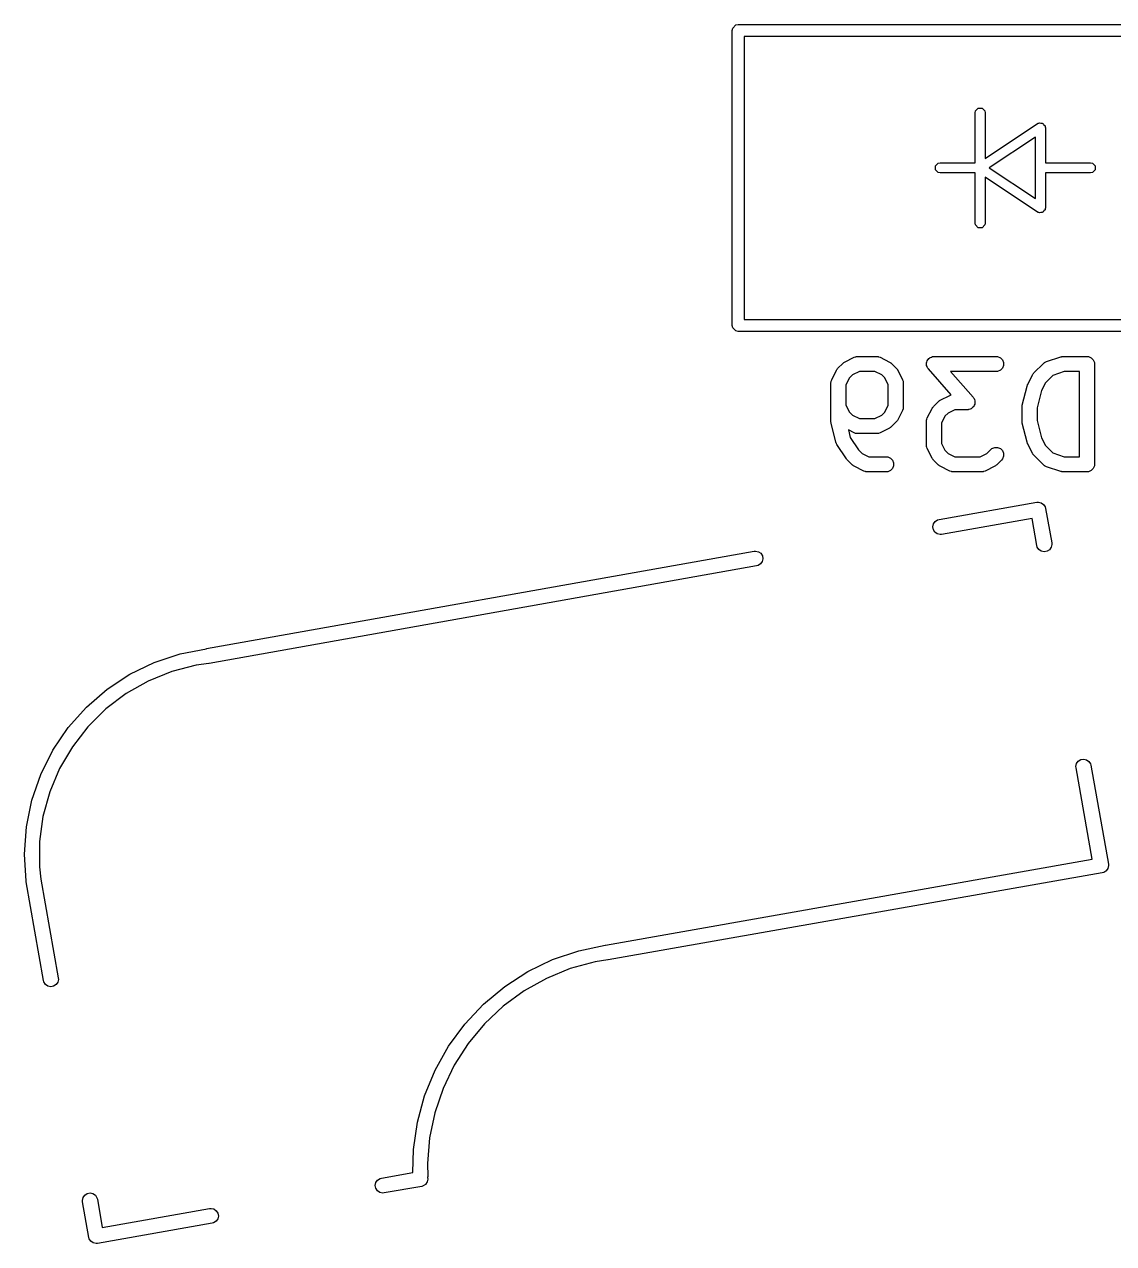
# Model space of a CAD drawing. Extents: x 2.6 to 14.1, y -9.2 to -3.9.
# Drawn here: x 10.2898 to 10.7171, y -6.1964 to -5.7179 of the extents above; entities that cross this region are included whole.
import ezdxf

# ---------------------------------------------------------------- set-up
doc = ezdxf.new("R2010")
doc.units = 0
doc.header["$MEASUREMENT"] = 0
doc.layers.add('BLACK', color=7, linetype='CONTINUOUS')

msp = doc.modelspace()

# ---------------------------------------------------------------- linework, layer by layer
at = {"layer": 'BLACK', "linetype": 'CONTINUOUS'}
for p, q in [((10.56748, -5.72031), (10.56766, -5.7194)), ((10.56748, -5.83606), (10.56748, -5.72031)), ((10.56766, -5.7194), (10.56894, -5.71812)), ((10.56894, -5.71812), (10.56985, -5.71794)), ((10.56985, -5.71794), (10.78402, -5.71794)), ((10.78402, -5.72267), (10.57221, -5.72267)), ((10.57221, -5.72267), (10.57221, -5.83369)), ((10.66276, -5.75259), (10.66291, -5.75184)), ((10.66276, -5.77228), (10.66276, -5.75259)), ((10.66291, -5.75184), (10.66398, -5.75077)), ((10.66398, -5.75077), (10.66548, -5.75077)), ((10.66548, -5.75077), (10.66655, -5.75184)), ((10.66655, -5.75184), (10.6667, -5.75259)), ((10.6667, -5.75259), (10.6667, -5.77057)), ((10.6667, -5.77057), (10.68726, -5.75686)), ((10.68726, -5.75686), (10.68753, -5.75675)), ((10.68753, -5.75675), (10.6876, -5.75668)), ((10.6876, -5.75668), (10.6877, -5.75668)), ((10.6877, -5.75668), (10.68797, -5.75657)), ((10.68797, -5.75657), (10.68853, -5.75668)), ((10.68853, -5.75668), (10.6891, -5.75668)), ((10.6891, -5.75668), (10.68925, -5.75682)), ((10.68925, -5.75682), (10.68945, -5.75686)), ((10.68945, -5.75686), (10.68976, -5.75734)), ((10.68976, -5.75734), (10.69017, -5.75774)), ((10.69017, -5.75774), (10.69023, -5.75803)), ((10.69023, -5.75803), (10.69028, -5.75811)), ((10.69028, -5.75811), (10.69026, -5.75821)), ((10.69026, -5.75821), (10.69032, -5.7585)), ((10.69032, -5.7585), (10.69032, -5.77228)), ((10.68638, -5.76217), (10.66828, -5.77424)), ((10.68638, -5.78631), (10.68638, -5.76217)), ((10.64716, -5.77349), (10.64823, -5.77243)), ((10.64716, -5.775), (10.64716, -5.77349)), ((10.64823, -5.77243), (10.64898, -5.77228)), ((10.64898, -5.77228), (10.66276, -5.77228)), ((10.66828, -5.77424), (10.68638, -5.78631)), ((10.69032, -5.77228), (10.70804, -5.77228)), ((10.70804, -5.77228), (10.70879, -5.77243)), ((10.70879, -5.77243), (10.70985, -5.77349)), ((10.70985, -5.77349), (10.70985, -5.775)), ((10.64823, -5.77606), (10.64716, -5.775)), ((10.64898, -5.77621), (10.64823, -5.77606)), ((10.66276, -5.77621), (10.64898, -5.77621)), ((10.66276, -5.7959), (10.66276, -5.77621)), ((10.68726, -5.79163), (10.6667, -5.77792)), ((10.6667, -5.77792), (10.6667, -5.7959)), ((10.70804, -5.77621), (10.69032, -5.77621)), ((10.69032, -5.77621), (10.69032, -5.78999)), ((10.70879, -5.77606), (10.70804, -5.77621)), ((10.70985, -5.775), (10.70879, -5.77606)), ((10.68753, -5.79174), (10.68726, -5.79163)), ((10.6876, -5.79181), (10.68753, -5.79174)), ((10.6877, -5.79181), (10.6876, -5.79181)), ((10.68797, -5.79192), (10.6877, -5.79181)), ((10.68853, -5.79181), (10.68797, -5.79192)), ((10.6891, -5.79181), (10.68853, -5.79181)), ((10.68925, -5.79167), (10.6891, -5.79181)), ((10.68945, -5.79163), (10.68925, -5.79167)), ((10.68976, -5.79115), (10.68945, -5.79163)), ((10.69017, -5.79075), (10.68976, -5.79115)), ((10.69023, -5.79046), (10.69017, -5.79075)), ((10.69028, -5.79037), (10.69023, -5.79046)), ((10.69032, -5.78999), (10.69026, -5.79028)), ((10.69026, -5.79028), (10.69028, -5.79037)), ((10.66291, -5.79665), (10.66276, -5.7959)), ((10.66398, -5.79772), (10.66291, -5.79665)), ((10.66548, -5.79772), (10.66398, -5.79772)), ((10.66655, -5.79665), (10.66548, -5.79772)), ((10.6667, -5.7959), (10.66655, -5.79665)), ((10.56766, -5.83696), (10.56748, -5.83606)), ((10.57221, -5.83369), (10.78402, -5.83369)), ((10.56894, -5.83824), (10.56766, -5.83696)), ((10.56985, -5.83842), (10.56894, -5.83824)), ((10.78402, -5.83842), (10.56985, -5.83842)), ((10.60893, -5.85287), (10.6108, -5.85099)), ((10.6108, -5.85099), (10.61103, -5.85081)), ((10.61103, -5.85081), (10.61108, -5.85075)), ((10.61108, -5.85075), (10.61117, -5.85069)), ((10.61117, -5.85069), (10.61125, -5.85063)), ((10.61125, -5.85063), (10.61132, -5.8506)), ((10.61132, -5.8506), (10.61157, -5.85044)), ((10.61157, -5.85044), (10.61532, -5.84856)), ((10.61532, -5.84856), (10.61586, -5.84836)), ((10.61586, -5.84836), (10.61597, -5.84835)), ((10.61597, -5.84835), (10.61606, -5.84831)), ((10.61606, -5.84831), (10.61664, -5.84825)), ((10.61664, -5.84825), (10.62414, -5.84825)), ((10.62414, -5.84825), (10.62472, -5.84831)), ((10.62472, -5.84831), (10.62481, -5.84835)), ((10.62481, -5.84835), (10.62492, -5.84836)), ((10.62492, -5.84836), (10.62546, -5.84856)), ((10.62546, -5.84856), (10.62921, -5.85044)), ((10.62921, -5.85044), (10.62946, -5.8506)), ((10.62946, -5.8506), (10.62953, -5.85063)), ((10.62953, -5.85063), (10.62961, -5.85069)), ((10.62961, -5.85069), (10.6297, -5.85075)), ((10.6297, -5.85075), (10.62975, -5.85081)), ((10.62975, -5.85081), (10.62998, -5.85099)), ((10.62998, -5.85099), (10.63185, -5.85287)), ((10.64374, -5.85063), (10.64378, -5.85054)), ((10.64374, -5.85111), (10.64374, -5.85063)), ((10.64378, -5.85054), (10.64379, -5.85044)), ((10.64379, -5.85044), (10.644, -5.85001)), ((10.644, -5.85001), (10.64418, -5.84957)), ((10.64418, -5.84957), (10.64425, -5.84949)), ((10.64425, -5.84949), (10.6443, -5.84941)), ((10.6443, -5.84941), (10.64466, -5.84909)), ((10.64466, -5.84909), (10.645, -5.84875)), ((10.645, -5.84875), (10.64509, -5.84871)), ((10.64509, -5.84871), (10.64516, -5.84865)), ((10.64516, -5.84865), (10.64562, -5.84849)), ((10.64562, -5.84849), (10.64606, -5.84831)), ((10.64606, -5.84831), (10.6462, -5.8483)), ((10.6462, -5.8483), (10.64625, -5.84828)), ((10.64625, -5.84828), (10.64633, -5.84828)), ((10.64633, -5.84828), (10.64664, -5.84825)), ((10.64664, -5.84825), (10.67101, -5.84825)), ((10.67101, -5.84825), (10.67158, -5.84831)), ((10.67158, -5.84831), (10.67265, -5.84875)), ((10.67265, -5.84875), (10.67346, -5.84957)), ((10.67346, -5.84957), (10.6739, -5.85063)), ((10.6739, -5.85063), (10.6739, -5.85178)), ((10.68579, -5.85474), (10.68954, -5.85099)), ((10.68954, -5.85099), (10.68999, -5.85063)), ((10.68999, -5.85063), (10.69009, -5.85058)), ((10.69009, -5.85058), (10.69017, -5.85051)), ((10.69017, -5.85051), (10.6907, -5.85028)), ((10.6907, -5.85028), (10.69632, -5.8484)), ((10.69632, -5.8484), (10.69661, -5.84834)), ((10.69661, -5.84834), (10.69668, -5.84831)), ((10.69668, -5.84831), (10.69678, -5.8483)), ((10.69678, -5.8483), (10.69689, -5.84828)), ((10.69689, -5.84828), (10.69696, -5.84828)), ((10.69696, -5.84828), (10.69726, -5.84825)), ((10.69726, -5.84825), (10.70663, -5.84825)), ((10.70663, -5.84825), (10.70721, -5.84831)), ((10.70721, -5.84831), (10.70827, -5.84875)), ((10.70827, -5.84875), (10.70908, -5.84957)), ((10.70908, -5.84957), (10.70953, -5.85063)), ((10.70953, -5.85063), (10.70958, -5.85121)), ((10.6065, -5.85738), (10.60838, -5.85363)), ((10.60838, -5.85363), (10.60853, -5.85339)), ((10.60853, -5.85339), (10.60856, -5.85331)), ((10.60856, -5.85331), (10.60863, -5.85323)), ((10.60863, -5.85323), (10.60868, -5.85314)), ((10.60868, -5.85314), (10.60874, -5.85309)), ((10.60874, -5.85309), (10.60893, -5.85287)), ((10.61464, -5.85551), (10.61344, -5.8567)), ((10.61734, -5.85416), (10.61464, -5.85551)), ((10.62344, -5.85416), (10.61734, -5.85416)), ((10.62614, -5.85551), (10.62344, -5.85416)), ((10.62734, -5.8567), (10.62614, -5.85551)), ((10.63185, -5.85287), (10.63204, -5.85309)), ((10.63204, -5.85309), (10.6321, -5.85314)), ((10.6321, -5.85314), (10.63215, -5.85323)), ((10.63215, -5.85323), (10.63222, -5.85331)), ((10.63222, -5.85331), (10.63225, -5.85339)), ((10.63225, -5.85339), (10.6324, -5.85363)), ((10.6324, -5.85363), (10.63428, -5.85738)), ((10.64371, -5.85159), (10.64374, -5.85111)), ((10.64374, -5.85168), (10.64371, -5.85159)), ((10.64374, -5.85178), (10.64374, -5.85168)), ((10.64392, -5.85222), (10.64374, -5.85178)), ((10.64408, -5.85268), (10.64392, -5.85222)), ((10.64416, -5.85279), (10.64408, -5.85268)), ((10.64418, -5.85285), (10.64416, -5.85279)), ((10.64424, -5.8529), (10.64418, -5.85285)), ((10.64441, -5.85315), (10.64424, -5.8529)), ((10.65335, -5.86336), (10.64441, -5.85315)), ((10.67101, -5.85416), (10.65314, -5.85416)), ((10.65314, -5.85416), (10.66198, -5.86426)), ((10.67158, -5.8541), (10.67101, -5.85416)), ((10.67265, -5.85366), (10.67158, -5.8541)), ((10.67346, -5.85285), (10.67265, -5.85366)), ((10.6739, -5.85178), (10.67346, -5.85285)), ((10.68337, -5.85926), (10.68524, -5.85551)), ((10.68524, -5.85551), (10.6854, -5.85526)), ((10.6854, -5.85526), (10.68543, -5.85519)), ((10.68543, -5.85519), (10.68549, -5.85511)), ((10.68549, -5.85511), (10.68555, -5.85502)), ((10.68555, -5.85502), (10.68561, -5.85497)), ((10.68561, -5.85497), (10.68579, -5.85474)), ((10.69323, -5.85566), (10.69031, -5.85858)), ((10.69773, -5.85416), (10.69323, -5.85566)), ((10.70368, -5.85416), (10.69773, -5.85416)), ((10.70368, -5.88762), (10.70368, -5.85416)), ((10.70958, -5.85121), (10.70958, -5.89058)), ((10.60619, -5.8587), (10.60625, -5.85813)), ((10.60619, -5.8737), (10.60619, -5.8587)), ((10.60625, -5.85813), (10.60629, -5.85803)), ((10.60629, -5.85792), (10.6065, -5.85738)), ((10.60629, -5.85803), (10.60629, -5.85792)), ((10.61344, -5.8567), (10.61209, -5.8594)), ((10.61209, -5.8594), (10.61209, -5.86738)), ((10.62869, -5.8594), (10.62734, -5.8567)), ((10.62869, -5.86738), (10.62869, -5.8594)), ((10.63428, -5.85738), (10.63449, -5.85792)), ((10.63449, -5.85792), (10.63449, -5.85803)), ((10.63449, -5.85803), (10.63453, -5.85813)), ((10.63453, -5.85813), (10.63459, -5.8587)), ((10.63459, -5.8587), (10.63459, -5.86808)), ((10.68127, -5.86736), (10.68314, -5.85986)), ((10.68314, -5.85986), (10.68316, -5.85982)), ((10.68316, -5.8598), (10.68325, -5.85956)), ((10.68316, -5.85982), (10.68316, -5.8598)), ((10.68325, -5.85956), (10.68334, -5.85932)), ((10.68334, -5.85932), (10.68335, -5.8593)), ((10.68335, -5.8593), (10.68337, -5.85926)), ((10.69031, -5.85858), (10.68879, -5.86161)), ((10.64882, -5.86559), (10.64907, -5.86544)), ((10.64907, -5.86544), (10.65282, -5.86356)), ((10.65282, -5.86356), (10.65335, -5.86336)), ((10.66198, -5.86426), (10.66216, -5.86451)), ((10.66216, -5.86451), (10.66222, -5.86456)), ((10.66222, -5.86456), (10.66224, -5.86462)), ((10.66224, -5.86462), (10.66232, -5.86473)), ((10.66232, -5.86473), (10.66247, -5.86518)), ((10.66247, -5.86518), (10.66266, -5.86563)), ((10.68879, -5.86161), (10.68708, -5.86844)), ((10.61209, -5.86738), (10.61344, -5.87008)), ((10.61344, -5.87008), (10.61464, -5.87128)), ((10.62614, -5.87128), (10.62734, -5.87008)), ((10.62734, -5.87008), (10.62869, -5.86738)), ((10.63428, -5.8694), (10.6324, -5.87315)), ((10.63449, -5.86886), (10.63428, -5.8694)), ((10.63453, -5.86865), (10.63449, -5.86875)), ((10.63449, -5.86875), (10.63449, -5.86886)), ((10.63459, -5.86808), (10.63453, -5.86865)), ((10.644, -5.87238), (10.64587, -5.86863)), ((10.64587, -5.86863), (10.64603, -5.86838)), ((10.64603, -5.86838), (10.64606, -5.86831)), ((10.64606, -5.86831), (10.64612, -5.86823)), ((10.64612, -5.86823), (10.64618, -5.86814)), ((10.64618, -5.86814), (10.64624, -5.86809)), ((10.64624, -5.86809), (10.64642, -5.86787)), ((10.64642, -5.86787), (10.6483, -5.86599)), ((10.6483, -5.86599), (10.64852, -5.8658)), ((10.64852, -5.8658), (10.64858, -5.86575)), ((10.64858, -5.86575), (10.64866, -5.86569)), ((10.64866, -5.86569), (10.64875, -5.86562)), ((10.64875, -5.86562), (10.64882, -5.86559)), ((10.65483, -5.86916), (10.65214, -5.87051)), ((10.65976, -5.86916), (10.65483, -5.86916)), ((10.66006, -5.86913), (10.65976, -5.86916)), ((10.66014, -5.86913), (10.66006, -5.86913)), ((10.6602, -5.86911), (10.66014, -5.86913)), ((10.66034, -5.8691), (10.6602, -5.86911)), ((10.66078, -5.86892), (10.66034, -5.8691)), ((10.66123, -5.86876), (10.66078, -5.86892)), ((10.66131, -5.8687), (10.66123, -5.86876)), ((10.6614, -5.86866), (10.66131, -5.8687)), ((10.66174, -5.86832), (10.6614, -5.86866)), ((10.6621, -5.868), (10.66174, -5.86832)), ((10.66214, -5.86791), (10.6621, -5.868)), ((10.66222, -5.86784), (10.66214, -5.86791)), ((10.6624, -5.8674), (10.66222, -5.86784)), ((10.66261, -5.86697), (10.6624, -5.8674)), ((10.66262, -5.86687), (10.66261, -5.86697)), ((10.66266, -5.86678), (10.66262, -5.86687)), ((10.66266, -5.86563), (10.66266, -5.86573)), ((10.66266, -5.86573), (10.66269, -5.86582)), ((10.66269, -5.86582), (10.66266, -5.8663)), ((10.66266, -5.8663), (10.66266, -5.86678)), ((10.68118, -5.86793), (10.68121, -5.86772)), ((10.68119, -5.86798), (10.68118, -5.86793)), ((10.68118, -5.86808), (10.68119, -5.86798)), ((10.68118, -5.8737), (10.68118, -5.86808)), ((10.68121, -5.86772), (10.68124, -5.8675)), ((10.68124, -5.8675), (10.68125, -5.86746)), ((10.68125, -5.86746), (10.68127, -5.86736)), ((10.68708, -5.86844), (10.68708, -5.87334)), ((10.6062, -5.8738), (10.60619, -5.8737)), ((10.60619, -5.87385), (10.6062, -5.8738)), ((10.60622, -5.87406), (10.60619, -5.87385)), ((10.60625, -5.87428), (10.60622, -5.87406)), ((10.60626, -5.87432), (10.60625, -5.87428)), ((10.60628, -5.87442), (10.60626, -5.87432)), ((10.60815, -5.88192), (10.60628, -5.87442)), ((10.61464, -5.87128), (10.61734, -5.87262)), ((10.61734, -5.87262), (10.62344, -5.87262)), ((10.62344, -5.87262), (10.62614, -5.87128)), ((10.63185, -5.87392), (10.62998, -5.87579)), ((10.63204, -5.87369), (10.63185, -5.87392)), ((10.6321, -5.87364), (10.63204, -5.87369)), ((10.63215, -5.87355), (10.6321, -5.87364)), ((10.63222, -5.87347), (10.63215, -5.87355)), ((10.63225, -5.8734), (10.63222, -5.87347)), ((10.6324, -5.87315), (10.63225, -5.8734)), ((10.64368, -5.8737), (10.64374, -5.87313)), ((10.64368, -5.88308), (10.64368, -5.8737)), ((10.64374, -5.87313), (10.64378, -5.87303)), ((10.64378, -5.87303), (10.64379, -5.87292)), ((10.64379, -5.87292), (10.644, -5.87238)), ((10.65094, -5.8717), (10.64959, -5.8744)), ((10.64959, -5.8744), (10.64959, -5.88238)), ((10.65214, -5.87051), (10.65094, -5.8717)), ((10.68119, -5.8738), (10.68118, -5.8737)), ((10.68118, -5.87385), (10.68119, -5.8738)), ((10.68121, -5.87406), (10.68118, -5.87385)), ((10.68124, -5.87428), (10.68121, -5.87406)), ((10.68125, -5.87432), (10.68124, -5.87428)), ((10.68127, -5.87442), (10.68125, -5.87432)), ((10.68314, -5.88192), (10.68127, -5.87442)), ((10.68708, -5.87334), (10.68879, -5.88017)), ((10.61532, -5.87822), (10.61303, -5.87707)), ((10.61303, -5.87707), (10.61376, -5.87999)), ((10.61586, -5.87843), (10.61532, -5.87822)), ((10.61597, -5.87843), (10.61586, -5.87843)), ((10.61606, -5.87847), (10.61597, -5.87843)), ((10.61664, -5.87853), (10.61606, -5.87847)), ((10.62414, -5.87853), (10.61664, -5.87853)), ((10.62472, -5.87847), (10.62414, -5.87853)), ((10.62481, -5.87843), (10.62472, -5.87847)), ((10.62492, -5.87843), (10.62481, -5.87843)), ((10.62546, -5.87822), (10.62492, -5.87843)), ((10.62921, -5.87634), (10.62546, -5.87822)), ((10.62946, -5.87619), (10.62921, -5.87634)), ((10.62953, -5.87616), (10.62946, -5.87619)), ((10.62961, -5.87609), (10.62953, -5.87616)), ((10.6297, -5.87604), (10.62961, -5.87609)), ((10.62975, -5.87598), (10.6297, -5.87604)), ((10.62998, -5.87579), (10.62975, -5.87598)), ((10.60827, -5.88226), (10.60815, -5.88192)), ((10.60829, -5.88233), (10.60827, -5.88226)), ((10.60832, -5.88239), (10.60829, -5.88233)), ((10.60835, -5.88246), (10.60832, -5.88239)), ((10.60839, -5.88252), (10.60835, -5.88246)), ((10.60856, -5.88284), (10.60839, -5.88252)), ((10.61231, -5.88846), (10.60856, -5.88284)), ((10.61376, -5.87999), (10.61706, -5.88494)), ((10.64374, -5.88365), (10.64368, -5.88308)), ((10.64378, -5.88375), (10.64374, -5.88365)), ((10.64379, -5.88386), (10.64378, -5.88375)), ((10.644, -5.8844), (10.64379, -5.88386)), ((10.64587, -5.88815), (10.644, -5.8844)), ((10.64959, -5.88238), (10.65094, -5.88508)), ((10.66892, -5.88474), (10.66937, -5.88437)), ((10.66937, -5.88437), (10.67043, -5.88393)), ((10.67043, -5.88393), (10.67158, -5.88393)), ((10.67158, -5.88393), (10.67265, -5.88437)), ((10.67265, -5.88437), (10.67346, -5.88519)), ((10.68316, -5.88196), (10.68314, -5.88192)), ((10.68316, -5.88198), (10.68316, -5.88196)), ((10.68325, -5.88222), (10.68316, -5.88198)), ((10.68334, -5.88246), (10.68325, -5.88222)), ((10.68335, -5.88248), (10.68334, -5.88246)), ((10.68337, -5.88252), (10.68335, -5.88248)), ((10.68524, -5.88627), (10.68337, -5.88252)), ((10.68879, -5.88017), (10.69031, -5.8832)), ((10.69031, -5.8832), (10.69323, -5.88612)), ((10.61231, -5.88847), (10.61231, -5.88846)), ((10.61249, -5.88869), (10.61231, -5.88847)), ((10.61231, -5.88847), (10.61231, -5.88847)), ((10.61268, -5.88891), (10.61249, -5.88869)), ((10.61455, -5.89079), (10.61268, -5.88891)), ((10.61268, -5.88891), (10.61268, -5.88891)), ((10.61268, -5.88891), (10.61268, -5.88891)), ((10.61706, -5.88494), (10.61839, -5.88627)), ((10.61839, -5.88627), (10.62109, -5.88762)), ((10.62109, -5.88762), (10.62789, -5.88762)), ((10.62789, -5.88762), (10.62847, -5.88768)), ((10.62847, -5.88768), (10.62953, -5.88812)), ((10.62953, -5.88812), (10.63034, -5.88894)), ((10.63034, -5.88894), (10.63079, -5.89)), ((10.64603, -5.88839), (10.64587, -5.88815)), ((10.64606, -5.88847), (10.64603, -5.88839)), ((10.64612, -5.88855), (10.64606, -5.88847)), ((10.64618, -5.88864), (10.64612, -5.88855)), ((10.64624, -5.88869), (10.64618, -5.88864)), ((10.64642, -5.88891), (10.64624, -5.88869)), ((10.6483, -5.89079), (10.64642, -5.88891)), ((10.65094, -5.88508), (10.65214, -5.88627)), ((10.65214, -5.88627), (10.65483, -5.88762)), ((10.65483, -5.88762), (10.66469, -5.88762)), ((10.66469, -5.88762), (10.66738, -5.88627)), ((10.66738, -5.88627), (10.66892, -5.88474)), ((10.6731, -5.88891), (10.67122, -5.89079)), ((10.67346, -5.88847), (10.6731, -5.88891)), ((10.67346, -5.88519), (10.6739, -5.88625)), ((10.6739, -5.8874), (10.67346, -5.88847)), ((10.6739, -5.88625), (10.6739, -5.8874)), ((10.6854, -5.88652), (10.68524, -5.88627)), ((10.68543, -5.88659), (10.6854, -5.88652)), ((10.68549, -5.88667), (10.68543, -5.88659)), ((10.68555, -5.88676), (10.68549, -5.88667)), ((10.68561, -5.88681), (10.68555, -5.88676)), ((10.68579, -5.88704), (10.68561, -5.88681)), ((10.68954, -5.89079), (10.68579, -5.88704)), ((10.69323, -5.88612), (10.69773, -5.88762)), ((10.69773, -5.88762), (10.70368, -5.88762)), ((10.61478, -5.89097), (10.61455, -5.89079)), ((10.61483, -5.89103), (10.61478, -5.89097)), ((10.61492, -5.89109), (10.61483, -5.89103)), ((10.615, -5.89116), (10.61492, -5.89109)), ((10.61507, -5.89119), (10.615, -5.89116)), ((10.61532, -5.89134), (10.61507, -5.89119)), ((10.61907, -5.89322), (10.61532, -5.89134)), ((10.61961, -5.89342), (10.61907, -5.89322)), ((10.61972, -5.89343), (10.61961, -5.89342)), ((10.61981, -5.89347), (10.61972, -5.89343)), ((10.62039, -5.89353), (10.61981, -5.89347)), ((10.62789, -5.89353), (10.62039, -5.89353)), ((10.62847, -5.89347), (10.62789, -5.89353)), ((10.62953, -5.89303), (10.62847, -5.89347)), ((10.63034, -5.89222), (10.62953, -5.89303)), ((10.63079, -5.89115), (10.63034, -5.89222)), ((10.63079, -5.89), (10.63079, -5.89115)), ((10.64852, -5.89097), (10.6483, -5.89079)), ((10.64858, -5.89103), (10.64852, -5.89097)), ((10.64866, -5.89109), (10.64858, -5.89103)), ((10.64875, -5.89116), (10.64866, -5.89109)), ((10.64882, -5.89119), (10.64875, -5.89116)), ((10.64907, -5.89134), (10.64882, -5.89119)), ((10.65282, -5.89322), (10.64907, -5.89134)), ((10.65336, -5.89342), (10.65282, -5.89322)), ((10.65346, -5.89343), (10.65336, -5.89342)), ((10.65356, -5.89347), (10.65346, -5.89343)), ((10.65414, -5.89353), (10.65356, -5.89347)), ((10.66538, -5.89353), (10.65414, -5.89353)), ((10.66596, -5.89347), (10.66538, -5.89353)), ((10.66606, -5.89343), (10.66596, -5.89347)), ((10.66616, -5.89342), (10.66606, -5.89343)), ((10.66671, -5.89322), (10.66616, -5.89342)), ((10.67045, -5.89134), (10.66671, -5.89322)), ((10.6707, -5.89119), (10.67045, -5.89134)), ((10.67077, -5.89116), (10.6707, -5.89119)), ((10.67086, -5.89109), (10.67077, -5.89116)), ((10.67094, -5.89103), (10.67086, -5.89109)), ((10.671, -5.89097), (10.67094, -5.89103)), ((10.67122, -5.89079), (10.671, -5.89097)), ((10.68999, -5.89116), (10.68954, -5.89079)), ((10.69009, -5.8912), (10.68999, -5.89116)), ((10.69017, -5.89127), (10.69009, -5.8912)), ((10.6907, -5.8915), (10.69017, -5.89127)), ((10.69632, -5.89338), (10.6907, -5.8915)), ((10.69661, -5.89344), (10.69632, -5.89338)), ((10.69668, -5.89347), (10.69661, -5.89344)), ((10.69678, -5.89348), (10.69668, -5.89347)), ((10.69689, -5.89351), (10.69678, -5.89348)), ((10.69696, -5.8935), (10.69689, -5.89351)), ((10.69726, -5.89353), (10.69696, -5.8935)), ((10.70663, -5.89353), (10.69726, -5.89353)), ((10.70721, -5.89347), (10.70663, -5.89353)), ((10.70827, -5.89303), (10.70721, -5.89347)), ((10.70908, -5.89222), (10.70827, -5.89303)), ((10.70953, -5.89115), (10.70908, -5.89222)), ((10.70958, -5.89058), (10.70953, -5.89115)), ((10.6486, -5.91225), (10.68699, -5.90548)), ((10.68699, -5.90548), (10.68757, -5.90543)), ((10.68757, -5.90543), (10.68869, -5.90568)), ((10.68869, -5.90568), (10.68963, -5.90634)), ((10.68963, -5.90634), (10.69025, -5.90732)), ((10.69025, -5.90732), (10.69041, -5.90787)), ((10.69041, -5.90787), (10.6928, -5.92144)), ((10.64641, -5.91396), (10.64708, -5.91302)), ((10.64708, -5.91302), (10.64805, -5.9124)), ((10.64805, -5.9124), (10.6486, -5.91225)), ((10.68511, -5.91181), (10.64963, -5.91806)), ((10.68699, -5.92247), (10.68511, -5.91181)), ((10.64617, -5.91509), (10.64641, -5.91396)), ((10.64637, -5.91622), (10.64617, -5.91509)), ((10.64698, -5.9172), (10.64637, -5.91622)), ((10.64793, -5.91786), (10.64698, -5.9172)), ((10.64905, -5.91811), (10.64793, -5.91786)), ((10.64963, -5.91806), (10.64905, -5.91811)), ((10.68714, -5.92303), (10.68699, -5.92247)), ((10.69285, -5.92202), (10.6926, -5.92314)), ((10.6928, -5.92144), (10.69285, -5.92202)), ((10.3613, -5.96291), (10.57603, -5.92464)), ((10.57603, -5.92464), (10.5766, -5.9246)), ((10.5766, -5.9246), (10.57773, -5.92485)), ((10.57773, -5.92485), (10.57867, -5.9255)), ((10.57867, -5.9255), (10.5793, -5.92647)), ((10.5795, -5.92761), (10.57925, -5.92873)), ((10.5793, -5.92647), (10.5795, -5.92761)), ((10.68776, -5.924), (10.68714, -5.92303)), ((10.68871, -5.92466), (10.68776, -5.924)), ((10.68983, -5.92491), (10.68871, -5.92466)), ((10.69096, -5.92471), (10.68983, -5.92491)), ((10.69194, -5.92409), (10.69096, -5.92471)), ((10.6926, -5.92314), (10.69194, -5.92409)), ((10.57706, -5.93046), (10.36233, -5.96872)), ((10.57762, -5.9303), (10.57706, -5.93046)), ((10.57859, -5.92968), (10.57762, -5.9303)), ((10.57925, -5.92873), (10.57859, -5.92968)), ((10.34079, -5.96828), (10.35094, -5.9649)), ((10.35094, -5.9649), (10.36125, -5.96292)), ((10.36125, -5.96292), (10.3613, -5.96291)), ((10.33117, -5.97295), (10.34079, -5.96828)), ((10.35725, -5.96936), (10.34762, -5.97187)), ((10.36218, -5.96874), (10.35725, -5.96936)), ((10.36221, -5.96873), (10.36218, -5.96874)), ((10.36218, -5.96874), (10.36218, -5.96874)), ((10.36233, -5.96872), (10.36221, -5.96873)), ((10.32223, -5.97884), (10.33117, -5.97295)), ((10.34762, -5.97187), (10.33841, -5.97562)), ((10.31414, -5.98584), (10.32223, -5.97884)), ((10.33841, -5.97562), (10.32976, -5.98054)), ((10.32976, -5.98054), (10.32183, -5.98655)), ((10.30704, -5.99384), (10.31414, -5.98584)), ((10.32183, -5.98655), (10.31475, -5.99354)), ((10.30104, -6.0027), (10.30704, -5.99384)), ((10.31475, -5.99354), (10.30865, -6.00139)), ((10.29625, -6.01226), (10.30104, -6.0027)), ((10.30865, -6.00139), (10.30362, -6.00997)), ((10.70232, -6.00913), (10.70257, -6.008)), ((10.70257, -6.008), (10.70323, -6.00706)), ((10.70323, -6.00706), (10.70421, -6.00644)), ((10.70421, -6.00644), (10.70534, -6.00624)), ((10.70534, -6.00624), (10.70647, -6.00649)), ((10.70647, -6.00649), (10.70741, -6.00715)), ((10.70741, -6.00715), (10.70803, -6.00812)), ((10.70803, -6.00812), (10.70818, -6.00868)), ((10.70818, -6.00868), (10.71502, -6.04745)), ((10.29274, -6.02237), (10.29625, -6.01226)), ((10.30362, -6.00997), (10.29976, -6.01914)), ((10.70237, -6.00971), (10.70232, -6.00913)), ((10.70869, -6.04557), (10.70237, -6.00971)), ((10.29059, -6.03285), (10.29274, -6.02237)), ((10.29976, -6.01914), (10.29712, -6.02873)), ((10.28982, -6.04352), (10.29059, -6.03285)), ((10.29712, -6.02873), (10.29576, -6.03859)), ((10.29576, -6.03859), (10.2957, -6.04853)), ((10.29046, -6.0542), (10.28982, -6.04352)), ((10.51774, -6.07924), (10.70869, -6.04557)), ((10.2957, -6.04853), (10.29631, -6.0534)), ((10.71263, -6.05087), (10.51877, -6.08505)), ((10.71318, -6.05072), (10.71263, -6.05087)), ((10.71398, -6.05021), (10.71318, -6.05072)), ((10.71415, -6.0501), (10.71398, -6.05021)), ((10.71482, -6.04915), (10.71415, -6.0501)), ((10.71507, -6.04803), (10.71482, -6.04915)), ((10.71502, -6.04745), (10.71507, -6.04803)), ((10.29047, -6.05423), (10.29046, -6.0542)), ((10.29046, -6.0542), (10.29046, -6.0542)), ((10.29048, -6.05435), (10.29047, -6.05423)), ((10.29731, -6.09312), (10.29048, -6.05435)), ((10.29631, -6.0534), (10.30313, -6.09209)), ((10.50726, -6.08143), (10.51764, -6.07927)), ((10.51764, -6.07927), (10.51774, -6.07924)), ((10.48732, -6.0896), (10.49704, -6.08491)), ((10.49704, -6.08491), (10.50726, -6.08143)), ((10.51868, -6.08507), (10.51368, -6.0858)), ((10.5187, -6.08506), (10.51868, -6.08507)), ((10.51868, -6.08507), (10.51868, -6.08507)), ((10.51877, -6.08505), (10.5187, -6.08506)), ((10.47824, -6.09545), (10.48732, -6.0896)), ((10.50395, -6.08846), (10.49461, -6.09228)), ((10.51368, -6.0858), (10.50395, -6.08846)), ((10.29747, -6.09368), (10.29731, -6.09312)), ((10.29809, -6.09465), (10.29747, -6.09368)), ((10.29903, -6.09531), (10.29809, -6.09465)), ((10.30226, -6.09474), (10.30129, -6.09536)), ((10.30292, -6.0938), (10.30226, -6.09474)), ((10.30317, -6.09267), (10.30292, -6.0938)), ((10.30313, -6.09209), (10.30317, -6.09267)), ((10.49461, -6.09228), (10.4858, -6.09722)), ((10.30016, -6.09556), (10.29903, -6.09531)), ((10.30129, -6.09536), (10.30016, -6.09556)), ((10.46994, -6.10236), (10.47824, -6.09545)), ((10.4858, -6.09722), (10.47767, -6.1032)), ((10.46255, -6.11023), (10.46994, -6.10236)), ((10.47767, -6.1032), (10.47032, -6.11012)), ((10.45617, -6.11894), (10.46255, -6.11023)), ((10.47032, -6.11012), (10.46387, -6.11788)), ((10.4509, -6.12836), (10.45617, -6.11894)), ((10.46387, -6.11788), (10.45841, -6.12637)), ((10.44682, -6.13835), (10.4509, -6.12836)), ((10.45841, -6.12637), (10.45403, -6.13547)), ((10.45403, -6.13547), (10.45079, -6.14503)), ((10.44399, -6.14877), (10.44682, -6.13835)), ((10.45079, -6.14503), (10.44874, -6.15491)), ((10.44244, -6.15946), (10.44399, -6.14877)), ((10.44874, -6.15491), (10.44791, -6.16497)), ((10.44225, -6.16851), (10.44244, -6.15946)), ((10.44791, -6.16497), (10.44812, -6.17002)), ((10.42773, -6.1724), (10.42839, -6.17146)), ((10.42839, -6.17146), (10.42937, -6.17084)), ((10.42937, -6.17084), (10.42992, -6.17068)), ((10.42992, -6.17068), (10.44225, -6.16851)), ((10.44812, -6.17106), (10.44787, -6.17218)), ((10.44812, -6.17002), (10.44801, -6.1704)), ((10.44801, -6.1704), (10.44812, -6.17106)), ((10.44812, -6.17002), (10.44812, -6.17002)), ((10.42748, -6.17352), (10.42773, -6.1724)), ((10.42768, -6.17466), (10.42748, -6.17352)), ((10.4283, -6.17563), (10.42768, -6.17466)), ((10.42925, -6.17629), (10.4283, -6.17563)), ((10.43037, -6.17654), (10.42925, -6.17629)), ((10.44568, -6.1739), (10.43095, -6.1765)), ((10.44624, -6.17374), (10.44568, -6.1739)), ((10.44721, -6.17312), (10.44624, -6.17374)), ((10.44787, -6.17218), (10.44721, -6.17312)), ((10.31258, -6.17939), (10.31283, -6.17827)), ((10.31263, -6.17997), (10.31258, -6.17939)), ((10.31509, -6.19393), (10.31263, -6.17997)), ((10.31283, -6.17827), (10.31349, -6.17732)), ((10.31349, -6.17732), (10.31447, -6.1767)), ((10.31447, -6.1767), (10.3156, -6.1765)), ((10.3156, -6.1765), (10.31672, -6.17675)), ((10.31672, -6.17675), (10.31767, -6.17741)), ((10.31767, -6.17741), (10.31829, -6.17839)), ((10.31829, -6.17839), (10.31844, -6.17894)), ((10.31844, -6.17894), (10.32039, -6.18999)), ((10.43095, -6.1765), (10.43037, -6.17654)), ((10.32039, -6.18999), (10.36246, -6.18258)), ((10.36246, -6.18258), (10.36304, -6.18253)), ((10.36304, -6.18253), (10.36416, -6.18278)), ((10.36416, -6.18278), (10.36511, -6.18344)), ((10.36511, -6.18344), (10.36572, -6.18441)), ((10.36592, -6.18555), (10.36568, -6.18667)), ((10.36572, -6.18441), (10.36592, -6.18555)), ((10.36349, -6.18839), (10.31851, -6.19632)), ((10.36404, -6.18824), (10.36349, -6.18839)), ((10.36501, -6.18762), (10.36404, -6.18824)), ((10.36568, -6.18667), (10.36501, -6.18762)), ((10.31524, -6.19449), (10.31509, -6.19393)), ((10.31586, -6.19546), (10.31524, -6.19449)), ((10.31681, -6.19612), (10.31586, -6.19546)), ((10.31793, -6.19637), (10.31681, -6.19612)), ((10.31851, -6.19632), (10.31793, -6.19637))]:
    msp.add_line(p, q, dxfattribs=at)

doc.saveas('drawing.dxf')
